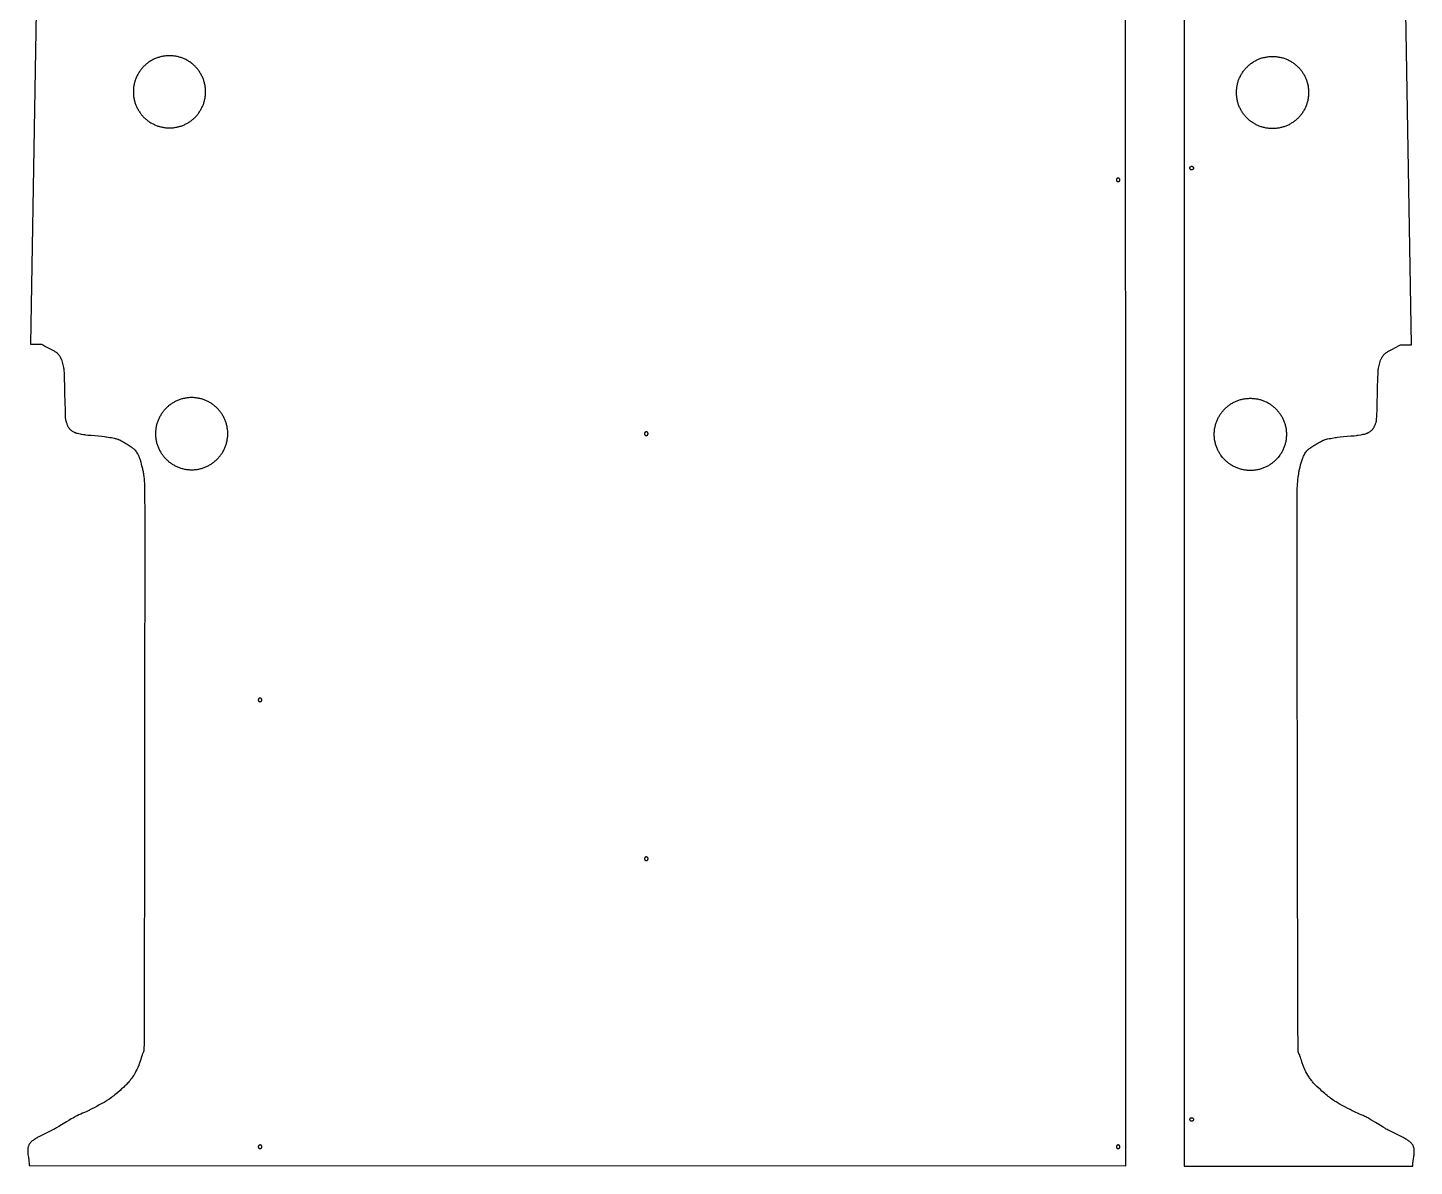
# Model space of a CAD drawing. Extents: x 2891 to 8795, y -6849 to -2770.
# Drawn here: x 4250 to 5787, y -5390 to -4128 of the extents above; entities that cross this region are included whole.
import ezdxf

# ---------------------------------------------------------------- set-up
doc = ezdxf.new("R2010")
doc.units = 0
doc.layers.add('Default_Layer', color=1, linetype='CONTINUOUS')

msp = doc.modelspace()

# ---------------------------------------------------------------- linework, layer by layer
at = {"layer": 'Default_Layer'}
for points in [[(4259.8, -4110.5), (4253.5, -4479), (4265.5, -4479), (4267.8, -4480.2), (4270.2, -4481.5), (4275.2, -4484.2), (4277.5, -4485.4), (4279.6, -4486.5), (4280.4, -4487), (4281.1, -4487.5), (4281.7, -4487.9), (4282.2, -4488.2), (4282.8, -4488.8), (4283.5, -4489.5), (4284.1, -4490.2), (4284.7, -4490.9), (4285.3, -4491.7), (4285.8, -4492.4), (4286.3, -4493.2), (4286.7, -4494), (4287, -4494.5), (4287.2, -4495), (4287.4, -4495.5), (4287.6, -4496.2), (4288, -4497.5), (4288.5, -4498.9), (4288.9, -4500.5), (4289.3, -4502), (4290.1, -4505), (4290.1, -4505.4), (4290.2, -4506.2), (4290.3, -4507.1), (4290.4, -4508.3), (4290.6, -4511.3), (4290.7, -4514.9), (4290.8, -4519.1), (4291, -4523.7), (4291.2, -4533.6), (4291.5, -4543.4), (4291.7, -4552.2), (4291.8, -4555.8), (4291.9, -4558.8), (4292, -4560.9), (4292.1, -4561.6), (4292.1, -4562.1), (4292.2, -4562.8), (4292.4, -4563.5), (4292.6, -4564.2), (4292.8, -4564.9), (4293, -4565.6), (4293.2, -4566.3), (4293.5, -4567), (4293.7, -4567.7), (4294, -4568.4), (4294.3, -4569), (4294.6, -4569.6), (4294.9, -4570.2), (4295.2, -4570.8), (4295.5, -4571.3), (4295.8, -4571.7), (4296.1, -4572.2), (4296.4, -4572.5), (4296.7, -4572.9), (4297, -4573.2), (4297.4, -4573.6), (4297.8, -4573.9), (4298.1, -4574.2), (4298.5, -4574.5), (4298.9, -4574.8), (4299.7, -4575.4), (4300.5, -4575.9), (4301.4, -4576.3), (4302.3, -4576.8), (4302.7, -4577), (4303.2, -4577.1), (4303.8, -4577.3), (4304.3, -4577.5), (4305.6, -4577.8), (4306.9, -4578.1), (4308.3, -4578.4), (4309.7, -4578.7), (4312.3, -4579.2), (4313.1, -4579.3), (4314.2, -4579.4), (4317.1, -4579.7), (4320.7, -4580), (4324.6, -4580.4), (4328.6, -4580.7), (4332.3, -4581.1), (4335.5, -4581.4), (4336.8, -4581.6), (4337.8, -4581.7), (4341.2, -4582.3), (4343, -4582.6), (4344.7, -4582.9), (4346.4, -4583.3), (4347.3, -4583.5), (4348.1, -4583.7), (4348.9, -4584), (4349.8, -4584.3), (4350.6, -4584.5), (4351.4, -4584.9), (4352.3, -4585.2), (4353.2, -4585.7), (4354.3, -4586.3), (4355.5, -4586.9), (4356.7, -4587.6), (4357.9, -4588.3), (4359.1, -4589), (4360.4, -4589.8), (4361.6, -4590.6), (4362.8, -4591.3), (4363.9, -4592.1), (4364.9, -4592.8), (4365.8, -4593.4), (4366.6, -4594), (4367.3, -4594.5), (4367.8, -4595), (4368.2, -4595.4), (4368.6, -4595.8), (4369, -4596.2), (4369.4, -4596.6), (4370.1, -4597.5), (4370.8, -4598.5), (4371.4, -4599.4), (4372, -4600.4), (4372.6, -4601.4), (4373.1, -4602.4), (4373.3, -4603), (4373.6, -4603.7), (4373.9, -4604.5), (4374.2, -4605.4), (4374.9, -4607.4), (4375.6, -4609.7), (4376.2, -4612.1), (4376.9, -4614.5), (4377.4, -4616.9), (4377.7, -4618), (4377.9, -4619.1), (4378.1, -4620.2), (4378.3, -4621.3), (4378.5, -4622.4), (4378.6, -4623.5), (4378.9, -4625.9), (4379.2, -4628.3), (4379.4, -4630.8), (4379.6, -4633.2), (4379.8, -4635.6), (4379.9, -4638), (4379.9, -4640.4), (4379.9, -4646.1), (4380, -4666.6), (4380, -4697.8), (4380, -4737.9), (4379.9, -4837.6), (4379.8, -4951.5), (4379.6, -5065.2), (4379.4, -5164.3), (4379.4, -5204), (4379.3, -5234.6), (4379.2, -5254.5), (4379.1, -5259.8), (4379.1, -5261.2), (4379.1, -5261.8), (4379, -5262.2), (4378.9, -5262.6), (4378.8, -5263), (4378.7, -5263.3), (4378.4, -5264.1), (4378, -5264.8), (4377.3, -5266.3), (4377, -5267), (4376.7, -5267.8), (4376.4, -5268.7), (4376, -5270.1), (4375.5, -5271.8), (4374.9, -5273.7), (4374.3, -5275.7), (4373.9, -5276.7), (4373.6, -5277.7), (4373.3, -5278.7), (4372.9, -5279.6), (4372.5, -5280.5), (4372.1, -5281.3), (4371.7, -5282.2), (4371.3, -5283), (4370.3, -5284.8), (4369.3, -5286.7), (4368.2, -5288.6), (4367.6, -5289.5), (4366.9, -5290.5), (4366.3, -5291.4), (4365.7, -5292.3), (4365, -5293.2), (4364.3, -5294.1), (4363.7, -5295), (4363, -5295.8), (4362.3, -5296.7), (4361.5, -5297.5), (4360.7, -5298.4), (4359.9, -5299.3), (4359, -5300.2), (4358.1, -5301), (4356.3, -5302.8), (4354.4, -5304.4), (4352.7, -5306), (4349.7, -5308.6), (4348.3, -5309.7), (4347, -5310.8), (4345.7, -5311.9), (4344.4, -5312.9), (4343, -5314), (4341.6, -5315), (4340.2, -5316), (4338.8, -5316.9), (4338, -5317.4), (4337.1, -5318), (4334.9, -5319.3), (4332.3, -5320.7), (4329.6, -5322.2), (4326.8, -5323.8), (4324, -5325.2), (4321.5, -5326.6), (4319.3, -5327.7), (4318.3, -5328.2), (4317.2, -5328.7), (4315.2, -5329.6), (4313.2, -5330.5), (4311.1, -5331.4), (4309.1, -5332.3), (4307, -5333.2), (4305, -5334.1), (4304, -5334.6), (4303, -5335.1), (4302, -5335.7), (4300.9, -5336.3), (4298.5, -5337.7), (4295.9, -5339.2), (4293.2, -5340.9), (4287.7, -5344.3), (4284.9, -5346), (4282.3, -5347.6), (4281.3, -5348.2), (4280.3, -5348.7), (4279.3, -5349.3), (4278.2, -5349.8), (4276.1, -5350.9), (4273.8, -5352), (4269.3, -5354.2), (4267.1, -5355.3), (4264.8, -5356.3), (4262.7, -5357.4), (4261.7, -5358), (4260.7, -5358.6), (4259.7, -5359.1), (4258.8, -5359.7), (4257.9, -5360.3), (4257, -5360.8), (4256.2, -5361.4), (4255.4, -5362), (4254.7, -5362.6), (4254.1, -5363.2), (4253.5, -5363.8), (4252.9, -5364.4), (4252.5, -5365.1), (4252.3, -5365.4), (4252.1, -5365.7), (4251.7, -5366.3), (4251.4, -5367), (4251.2, -5367.7), (4251, -5368.3), (4250.8, -5369), (4250.6, -5369.7), (4250.5, -5370.4), (4250.4, -5371.1), (4250.4, -5371.9), (4250.4, -5372.6), (4250.4, -5373.3), (4250.4, -5374.1), (4250.4, -5374.8), (4250.5, -5375.6), (4250.6, -5377.1), (4250.8, -5378.6), (4251.1, -5380.1), (4251.5, -5383.2), (4251.7, -5384.7), (4251.9, -5386.3), (4252, -5387), (4252, -5387.8), (4252.1, -5388.5), (4252.1, -5389.2), (5467, -5389.7), (5466.8, -3450)], [(5531.8, -3581.2), (5531.8, -5389), (5531.8, -5390.1), (5531.8, -5390.1), (5785, -5390), (5785, -5388.8), (5785, -5388.2), (5785.1, -5387.1), (5785.2, -5386.1), (5785.4, -5385), (5785.5, -5384), (5785.8, -5381.8), (5786.2, -5379.6), (5786.3, -5378.5), (5786.5, -5377.4), (5786.6, -5376.3), (5786.6, -5375.2), (5786.7, -5374), (5786.7, -5373.4), (5786.7, -5372.8), (5786.6, -5372.1), (5786.6, -5371.5), (5786.5, -5370.9), (5786.4, -5370.3), (5786.3, -5369.8), (5786.1, -5369.4), (5786, -5368.9), (5785.9, -5368.4), (5785.7, -5367.9), (5785.5, -5367.4), (5785.2, -5366.9), (5785, -5366.5), (5784.8, -5366.1), (5784.6, -5365.8), (5784.1, -5365.2), (5783.6, -5364.6), (5783, -5364), (5782.3, -5363.4), (5781.6, -5362.8), (5780.8, -5362.2), (5780, -5361.6), (5779.2, -5361), (5778.3, -5360.5), (5777.3, -5359.9), (5776.4, -5359.3), (5775.4, -5358.8), (5774.3, -5358.2), (5772.2, -5357.1), (5770, -5356), (5767.7, -5354.9), (5763.2, -5352.8), (5761, -5351.7), (5758.8, -5350.6), (5757.8, -5350.1), (5756.7, -5349.5), (5755.7, -5348.9), (5754.8, -5348.4), (5752.1, -5346.8), (5749.4, -5345.1), (5743.8, -5341.6), (5741.1, -5340), (5738.5, -5338.5), (5736.2, -5337.1), (5735.1, -5336.5), (5734, -5335.9), (5733.1, -5335.4), (5732, -5334.9), (5730, -5334), (5728, -5333), (5725.9, -5332.2), (5723.9, -5331.3), (5721.8, -5330.4), (5719.8, -5329.4), (5718.8, -5328.9), (5717.8, -5328.5), (5715.6, -5327.3), (5713, -5326), (5710.3, -5324.5), (5707.4, -5323), (5704.7, -5321.5), (5702.2, -5320.1), (5700, -5318.8), (5699, -5318.2), (5698.2, -5317.7), (5696.8, -5316.7), (5695.4, -5315.8), (5694, -5314.7), (5692.7, -5313.7), (5691.3, -5312.6), (5690, -5311.6), (5688.7, -5310.5), (5687.4, -5309.4), (5684.3, -5306.7), (5682.6, -5305.2), (5680.8, -5303.5), (5678.9, -5301.8), (5678, -5300.9), (5677.2, -5300.1), (5676.3, -5299.2), (5675.5, -5298.3), (5674.8, -5297.5), (5674, -5296.6), (5673.4, -5295.8), (5672.7, -5294.9), (5672, -5294), (5671.4, -5293.1), (5670.7, -5292.2), (5670.1, -5291.2), (5669.5, -5290.3), (5668.9, -5289.3), (5667.7, -5287.4), (5666.7, -5285.6), (5665.7, -5283.8), (5665.3, -5282.9), (5664.9, -5282.1), (5664.5, -5281.3), (5664.2, -5280.4), (5663.8, -5279.4), (5663.4, -5278.5), (5663.1, -5277.5), (5662.8, -5276.4), (5662.1, -5274.5), (5661.6, -5272.6), (5661.1, -5270.9), (5660.7, -5269.5), (5660.3, -5268.5), (5660, -5267.8), (5659.7, -5267), (5659.4, -5266.3), (5658.8, -5265.2), (5658.5, -5264.5), (5658.3, -5264), (5658.2, -5263.5), (5658, -5263.1), (5657.9, -5262.6), (5657.9, -5262), (5657.9, -5260.6), (5657.9, -5255.3), (5657.8, -5235.4), (5657.7, -5204.8), (5657.6, -5165.1), (5657.4, -5066), (5657.3, -4952.3), (5657.1, -4838.4), (5657.1, -4738.7), (5657.1, -4698.6), (5657.1, -4667.4), (5657.1, -4646.8), (5657.1, -4641.2), (5657.1, -4638.8), (5657.3, -4636.4), (5657.4, -4634), (5657.6, -4631.5), (5657.8, -4629.1), (5658.1, -4626.7), (5658.4, -4624.3), (5658.6, -4623.2), (5658.7, -4622), (5658.9, -4620.9), (5659.1, -4619.9), (5659.3, -4618.8), (5659.6, -4617.6), (5660.2, -4615.3), (5660.8, -4612.8), (5661.5, -4610.4), (5662.1, -4608.2), (5662.8, -4606.2), (5663.1, -4605.3), (5663.4, -4604.5), (5663.7, -4603.8), (5664, -4603.2), (5664.5, -4602.2), (5665, -4601.2), (5665.6, -4600.2), (5666.3, -4599.2), (5666.9, -4598.3), (5667.7, -4597.4), (5668, -4597), (5668.4, -4596.6), (5668.8, -4596.1), (5669.2, -4595.7), (5669.7, -4595.3), (5670.4, -4594.8), (5671.2, -4594.2), (5672.1, -4593.5), (5673.2, -4592.8), (5674.3, -4592.1), (5675.4, -4591.3), (5676.7, -4590.6), (5677.9, -4589.8), (5679.1, -4589.1), (5680.4, -4588.3), (5681.6, -4587.7), (5682.7, -4587.1), (5683.8, -4586.5), (5684.8, -4586), (5685.6, -4585.6), (5686.5, -4585.3), (5687.3, -4585), (5688.1, -4584.8), (5688.9, -4584.5), (5689.8, -4584.3), (5690.6, -4584.1), (5692.3, -4583.7), (5694.1, -4583.4), (5695.8, -4583.1), (5699.2, -4582.5), (5700.3, -4582.4), (5701.5, -4582.2), (5704.7, -4581.9), (5708.4, -4581.5), (5712.4, -4581.1), (5716.4, -4580.8), (5719.9, -4580.5), (5722.8, -4580.2), (5723.9, -4580), (5724.7, -4579.9), (5727.4, -4579.5), (5728.8, -4579.2), (5730.1, -4578.9), (5731.5, -4578.6), (5732.7, -4578.3), (5733.3, -4578.1), (5733.8, -4577.9), (5734.3, -4577.7), (5734.8, -4577.5), (5735.6, -4577.1), (5736.2, -4576.8), (5736.7, -4576.5), (5737.2, -4576.2), (5737.7, -4575.9), (5738.2, -4575.5), (5738.7, -4575.1), (5739.2, -4574.7), (5739.7, -4574.3), (5740.2, -4573.8), (5740.6, -4573.4), (5740.9, -4572.9), (5741.2, -4572.5), (5741.5, -4572.1), (5741.8, -4571.5), (5742.1, -4571), (5742.4, -4570.4), (5742.7, -4569.8), (5743, -4569.1), (5743.3, -4568.5), (5743.6, -4567.8), (5743.8, -4567.1), (5744.1, -4566.4), (5744.3, -4565.7), (5744.5, -4564.9), (5744.7, -4564.2), (5744.8, -4563.6), (5744.9, -4562.9), (5745, -4562.4), (5745, -4561.7), (5745.1, -4559.5), (5745.2, -4556.6), (5745.4, -4553), (5745.6, -4544.2), (5745.8, -4534.3), (5746.1, -4524.5), (5746.2, -4519.9), (5746.3, -4515.7), (5746.5, -4512.1), (5746.6, -4509.1), (5746.7, -4507.9), (5746.8, -4506.9), (5746.9, -4506.2), (5747, -4505.7), (5747.8, -4502.7), (5748.2, -4501.2), (5748.6, -4499.7), (5749, -4498.3), (5749.4, -4496.9), (5749.8, -4496), (5750, -4495.4), (5750.3, -4494.8), (5750.7, -4494), (5751.2, -4493.2), (5751.8, -4492.4), (5752.3, -4491.7), (5752.9, -4491), (5753.5, -4490.3), (5754.2, -4489.6), (5754.9, -4489), (5755.3, -4488.7), (5755.9, -4488.3), (5756.6, -4487.8), (5757.5, -4487.3), (5759.5, -4486.2), (5761.8, -4484.9), (5766.8, -4482.3), (5769.3, -4481), (5771.5, -4479.8), (5776.9, -4479.8), (5783.5, -4479.8), (5777.3, -4111.3)]]:
    msp.add_lwpolyline(points, dxfattribs=at)
for points in [[(4407.4, -4159.4), (4406.4, -4159.4), (4405.3, -4159.4), (4404.3, -4159.5), (4403.3, -4159.6), (4402.3, -4159.7), (4401.3, -4159.8), (4400.3, -4160), (4399.3, -4160.2), (4398.4, -4160.4), (4397.4, -4160.6), (4396.4, -4160.9), (4395.5, -4161.2), (4394.6, -4161.5), (4393.6, -4161.8), (4392.7, -4162.1), (4391.8, -4162.5), (4390.9, -4162.9), (4390.1, -4163.3), (4389.2, -4163.7), (4388.3, -4164.2), (4387.5, -4164.7), (4386.7, -4165.2), (4385.8, -4165.7), (4385, -4166.2), (4384.2, -4166.7), (4383.5, -4167.3), (4382.7, -4167.9), (4381.9, -4168.5), (4381.2, -4169.1), (4380.5, -4169.8), (4379.8, -4170.4), (4379.1, -4171.1), (4378.4, -4171.8), (4377.8, -4172.5), (4377.1, -4173.2), (4376.5, -4173.9), (4375.9, -4174.7), (4375.3, -4175.4), (4374.8, -4176.2), (4374.2, -4177), (4373.7, -4177.8), (4373.2, -4178.6), (4372.7, -4179.5), (4372.2, -4180.3), (4371.8, -4181.2), (4371.3, -4182), (4370.9, -4182.9), (4370.5, -4183.8), (4370.2, -4184.7), (4369.8, -4185.6), (4369.5, -4186.5), (4369.2, -4187.5), (4368.9, -4188.4), (4368.7, -4189.4), (4368.4, -4190.3), (4368.2, -4191.3), (4368, -4192.3), (4367.9, -4193.3), (4367.7, -4194.3), (4367.6, -4195.3), (4367.5, -4196.3), (4367.4, -4197.3), (4367.4, -4198.3), (4367.4, -4199.4), (4367.4, -4200.4), (4367.4, -4201.4), (4367.5, -4202.4), (4367.6, -4203.5), (4367.7, -4204.5), (4367.9, -4205.5), (4368, -4206.4), (4368.2, -4207.4), (4368.4, -4208.4), (4368.7, -4209.4), (4368.9, -4210.3), (4369.2, -4211.3), (4369.5, -4212.2), (4369.8, -4213.1), (4370.2, -4214), (4370.5, -4214.9), (4370.9, -4215.8), (4371.3, -4216.7), (4371.8, -4217.6), (4372.2, -4218.4), (4372.7, -4219.3), (4373.2, -4220.1), (4373.7, -4220.9), (4374.2, -4221.7), (4374.8, -4222.5), (4375.3, -4223.3), (4375.9, -4224.1), (4376.5, -4224.8), (4377.1, -4225.5), (4377.8, -4226.3), (4378.4, -4227), (4379.1, -4227.7), (4379.8, -4228.3), (4380.5, -4229), (4381.2, -4229.6), (4381.9, -4230.2), (4382.7, -4230.8), (4383.5, -4231.4), (4384.2, -4232), (4385, -4232.5), (4385.8, -4233.1), (4386.7, -4233.6), (4387.5, -4234.1), (4388.3, -4234.5), (4389.2, -4235), (4390.1, -4235.4), (4390.9, -4235.8), (4391.8, -4236.2), (4392.7, -4236.6), (4393.6, -4236.9), (4394.6, -4237.3), (4395.5, -4237.6), (4396.4, -4237.9), (4397.4, -4238.1), (4398.4, -4238.3), (4399.3, -4238.6), (4400.3, -4238.7), (4401.3, -4238.9), (4402.3, -4239), (4403.3, -4239.2), (4404.3, -4239.3), (4405.3, -4239.3), (4406.4, -4239.4), (4407.4, -4239.4), (4408.4, -4239.4), (4409.5, -4239.3), (4410.5, -4239.3), (4411.5, -4239.2), (4412.5, -4239), (4413.5, -4238.9), (4414.5, -4238.7), (4415.5, -4238.6), (4416.4, -4238.3), (4417.4, -4238.1), (4418.3, -4237.9), (4419.3, -4237.6), (4420.2, -4237.3), (4421.1, -4236.9), (4422.1, -4236.6), (4423, -4236.2), (4423.9, -4235.8), (4424.7, -4235.4), (4425.6, -4235), (4426.5, -4234.5), (4427.3, -4234.1), (4428.1, -4233.6), (4429, -4233.1), (4429.8, -4232.5), (4430.5, -4232), (4431.3, -4231.4), (4432.1, -4230.8), (4432.8, -4230.2), (4433.6, -4229.6), (4434.3, -4229), (4435, -4228.3), (4435.7, -4227.7), (4436.3, -4227), (4437, -4226.3), (4437.6, -4225.5), (4438.3, -4224.8), (4438.9, -4224.1), (4439.4, -4223.3), (4440, -4222.5), (4440.6, -4221.7), (4441.1, -4220.9), (4441.6, -4220.1), (4442.1, -4219.3), (4442.6, -4218.4), (4443, -4217.6), (4443.4, -4216.7), (4443.9, -4215.8), (4444.2, -4214.9), (4444.6, -4214), (4445, -4213.1), (4445.3, -4212.2), (4445.6, -4211.3), (4445.9, -4210.3), (4446.1, -4209.4), (4446.4, -4208.4), (4446.6, -4207.4), (4446.8, -4206.4), (4446.9, -4205.5), (4447.1, -4204.5), (4447.2, -4203.5), (4447.3, -4202.4), (4447.3, -4201.4), (4447.4, -4200.4), (4447.4, -4199.4), (4447.4, -4198.3), (4447.3, -4197.3), (4447.3, -4196.3), (4447.2, -4195.3), (4447.1, -4194.3), (4446.9, -4193.3), (4446.8, -4192.3), (4446.6, -4191.3), (4446.4, -4190.3), (4446.1, -4189.4), (4445.9, -4188.4), (4445.6, -4187.5), (4445.3, -4186.5), (4445, -4185.6), (4444.6, -4184.7), (4444.2, -4183.8), (4443.9, -4182.9), (4443.4, -4182), (4443, -4181.2), (4442.6, -4180.3), (4442.1, -4179.5), (4441.6, -4178.6), (4441.1, -4177.8), (4440.6, -4177), (4440, -4176.2), (4439.4, -4175.4), (4438.9, -4174.7), (4438.3, -4173.9), (4437.6, -4173.2), (4437, -4172.5), (4436.3, -4171.8), (4435.7, -4171.1), (4435, -4170.4), (4434.3, -4169.8), (4433.6, -4169.1), (4432.8, -4168.5), (4432.1, -4167.9), (4431.3, -4167.3), (4430.5, -4166.7), (4429.8, -4166.2), (4429, -4165.7), (4428.1, -4165.2), (4427.3, -4164.7), (4426.5, -4164.2), (4425.6, -4163.7), (4424.7, -4163.3), (4423.9, -4162.9), (4423, -4162.5), (4422.1, -4162.1), (4421.1, -4161.8), (4420.2, -4161.5), (4419.3, -4161.2), (4418.3, -4160.9), (4417.4, -4160.6), (4416.4, -4160.4), (4415.5, -4160.2), (4414.5, -4160), (4413.5, -4159.8), (4412.5, -4159.7), (4411.5, -4159.6), (4410.5, -4159.5), (4409.5, -4159.4), (4408.4, -4159.4), (4407.4, -4159.4)], [(5629.6, -4160.1), (5630.7, -4160.2), (5631.7, -4160.2), (5632.7, -4160.3), (5633.7, -4160.3), (5634.7, -4160.5), (5635.7, -4160.6), (5636.7, -4160.8), (5637.7, -4161), (5638.7, -4161.2), (5639.6, -4161.4), (5640.6, -4161.7), (5641.5, -4161.9), (5642.5, -4162.2), (5643.4, -4162.6), (5644.3, -4162.9), (5645.2, -4163.3), (5646.1, -4163.7), (5647, -4164.1), (5647.9, -4164.5), (5648.7, -4165), (5649.6, -4165.4), (5650.4, -4165.9), (5651.2, -4166.4), (5652, -4167), (5652.8, -4167.5), (5653.6, -4168.1), (5654.3, -4168.7), (5655.1, -4169.3), (5655.8, -4169.9), (5656.5, -4170.5), (5657.2, -4171.2), (5657.9, -4171.9), (5658.6, -4172.5), (5659.3, -4173.2), (5659.9, -4174), (5660.5, -4174.7), (5661.1, -4175.4), (5661.7, -4176.2), (5662.3, -4177), (5662.8, -4177.8), (5663.3, -4178.6), (5663.9, -4179.4), (5664.3, -4180.2), (5664.8, -4181.1), (5665.3, -4181.9), (5665.7, -4182.8), (5666.1, -4183.7), (5666.5, -4184.6), (5666.9, -4185.5), (5667.2, -4186.4), (5667.5, -4187.3), (5667.8, -4188.2), (5668.1, -4189.2), (5668.4, -4190.1), (5668.6, -4191.1), (5668.8, -4192.1), (5669, -4193.1), (5669.2, -4194), (5669.3, -4195), (5669.4, -4196.1), (5669.5, -4197.1), (5669.6, -4198.1), (5669.6, -4199.1), (5669.6, -4200.1), (5669.6, -4201.2), (5669.6, -4202.2), (5669.5, -4203.2), (5669.4, -4204.2), (5669.3, -4205.2), (5669.2, -4206.2), (5669, -4207.2), (5668.8, -4208.2), (5668.6, -4209.2), (5668.4, -4210.1), (5668.1, -4211.1), (5667.8, -4212), (5667.5, -4213), (5667.2, -4213.9), (5666.9, -4214.8), (5666.5, -4215.7), (5666.1, -4216.6), (5665.7, -4217.5), (5665.3, -4218.4), (5664.8, -4219.2), (5664.3, -4220.1), (5663.9, -4220.9), (5663.3, -4221.7), (5662.8, -4222.5), (5662.3, -4223.3), (5661.7, -4224.1), (5661.1, -4224.8), (5660.5, -4225.6), (5659.9, -4226.3), (5659.3, -4227), (5658.6, -4227.7), (5657.9, -4228.4), (5657.2, -4229.1), (5656.5, -4229.7), (5655.8, -4230.4), (5655.1, -4231), (5654.3, -4231.6), (5653.6, -4232.2), (5652.8, -4232.8), (5652, -4233.3), (5651.2, -4233.8), (5650.4, -4234.3), (5649.6, -4234.8), (5648.7, -4235.3), (5647.9, -4235.8), (5647, -4236.2), (5646.1, -4236.6), (5645.2, -4237), (5644.3, -4237.4), (5643.4, -4237.7), (5642.5, -4238), (5641.5, -4238.3), (5640.6, -4238.6), (5639.6, -4238.9), (5638.7, -4239.1), (5637.7, -4239.3), (5636.7, -4239.5), (5635.7, -4239.7), (5634.7, -4239.8), (5633.7, -4239.9), (5632.7, -4240), (5631.7, -4240.1), (5630.7, -4240.1), (5629.6, -4240.1), (5628.6, -4240.1), (5627.6, -4240.1), (5626.6, -4240), (5625.6, -4239.9), (5624.5, -4239.8), (5623.6, -4239.7), (5622.6, -4239.5), (5621.6, -4239.3), (5620.6, -4239.1), (5619.6, -4238.9), (5618.7, -4238.6), (5617.7, -4238.3), (5616.8, -4238), (5615.9, -4237.7), (5615, -4237.4), (5614.1, -4237), (5613.2, -4236.6), (5612.3, -4236.2), (5611.4, -4235.8), (5610.6, -4235.3), (5609.7, -4234.8), (5608.9, -4234.3), (5608.1, -4233.8), (5607.3, -4233.3), (5606.5, -4232.8), (5605.7, -4232.2), (5604.9, -4231.6), (5604.2, -4231), (5603.5, -4230.4), (5602.7, -4229.7), (5602, -4229.1), (5601.4, -4228.4), (5600.7, -4227.7), (5600, -4227), (5599.4, -4226.3), (5598.8, -4225.6), (5598.2, -4224.8), (5597.6, -4224.1), (5597, -4223.3), (5596.5, -4222.5), (5595.9, -4221.7), (5595.4, -4220.9), (5594.9, -4220.1), (5594.5, -4219.2), (5594, -4218.4), (5593.6, -4217.5), (5593.2, -4216.6), (5592.8, -4215.7), (5592.4, -4214.8), (5592.1, -4213.9), (5591.7, -4213), (5591.4, -4212), (5591.2, -4211.1), (5590.9, -4210.1), (5590.7, -4209.2), (5590.5, -4208.2), (5590.3, -4207.2), (5590.1, -4206.2), (5590, -4205.2), (5589.9, -4204.2), (5589.8, -4203.2), (5589.7, -4202.2), (5589.7, -4201.2), (5589.6, -4200.1), (5589.7, -4199.1), (5589.7, -4198.1), (5589.8, -4197.1), (5589.9, -4196.1), (5590, -4195), (5590.1, -4194), (5590.3, -4193.1), (5590.5, -4192.1), (5590.7, -4191.1), (5590.9, -4190.1), (5591.2, -4189.2), (5591.4, -4188.2), (5591.7, -4187.3), (5592.1, -4186.4), (5592.4, -4185.5), (5592.8, -4184.6), (5593.2, -4183.7), (5593.6, -4182.8), (5594, -4181.9), (5594.5, -4181.1), (5594.9, -4180.2), (5595.4, -4179.4), (5595.9, -4178.6), (5596.5, -4177.8), (5597, -4177), (5597.6, -4176.2), (5598.2, -4175.4), (5598.8, -4174.7), (5599.4, -4174), (5600, -4173.2), (5600.7, -4172.5), (5601.4, -4171.9), (5602, -4171.2), (5602.7, -4170.5), (5603.5, -4169.9), (5604.2, -4169.3), (5604.9, -4168.7), (5605.7, -4168.1), (5606.5, -4167.5), (5607.3, -4167), (5608.1, -4166.4), (5608.9, -4165.9), (5609.7, -4165.4), (5610.6, -4165), (5611.4, -4164.5), (5612.3, -4164.1), (5613.2, -4163.7), (5614.1, -4163.3), (5615, -4162.9), (5615.9, -4162.6), (5616.8, -4162.2), (5617.7, -4161.9), (5618.7, -4161.7), (5619.6, -4161.4), (5620.6, -4161.2), (5621.6, -4161), (5622.6, -4160.8), (5623.6, -4160.6), (5624.5, -4160.5), (5625.6, -4160.3), (5626.6, -4160.3), (5627.6, -4160.2), (5628.6, -4160.2), (5629.6, -4160.1)], [(5540, -4281.9), (5540.2, -4281.9), (5540.4, -4281.9), (5540.6, -4282), (5540.8, -4282.1), (5541, -4282.1), (5541.1, -4282.2), (5541.3, -4282.4), (5541.4, -4282.5), (5541.6, -4282.6), (5541.7, -4282.8), (5541.8, -4283), (5541.9, -4283.1), (5541.9, -4283.3), (5542, -4283.5), (5542, -4283.7), (5542, -4283.9), (5542, -4284.1), (5542, -4284.3), (5541.9, -4284.5), (5541.9, -4284.7), (5541.8, -4284.9), (5541.7, -4285), (5541.6, -4285.2), (5541.4, -4285.3), (5541.3, -4285.5), (5541.1, -4285.6), (5541, -4285.7), (5540.8, -4285.7), (5540.6, -4285.8), (5540.4, -4285.9), (5540.2, -4285.9), (5540, -4285.9), (5539.8, -4285.9), (5539.6, -4285.9), (5539.4, -4285.8), (5539.2, -4285.7), (5539.1, -4285.7), (5538.9, -4285.6), (5538.7, -4285.5), (5538.6, -4285.3), (5538.5, -4285.2), (5538.4, -4285), (5538.3, -4284.9), (5538.2, -4284.7), (5538.1, -4284.5), (5538.1, -4284.3), (5538, -4284.1), (5538, -4283.9), (5538, -4283.7), (5538.1, -4283.5), (5538.1, -4283.3), (5538.2, -4283.1), (5538.3, -4283), (5538.4, -4282.8), (5538.5, -4282.6), (5538.6, -4282.5), (5538.7, -4282.4), (5538.9, -4282.2), (5539.1, -4282.1), (5539.2, -4282.1), (5539.4, -4282), (5539.6, -4281.9), (5539.8, -4281.9), (5540, -4281.9)], [(5458.6, -4294.9), (5458.4, -4294.9), (5458.2, -4295), (5458, -4295), (5457.8, -4295.1), (5457.6, -4295.2), (5457.5, -4295.3), (5457.3, -4295.4), (5457.2, -4295.5), (5457, -4295.7), (5456.9, -4295.8), (5456.8, -4296), (5456.7, -4296.2), (5456.7, -4296.3), (5456.6, -4296.5), (5456.6, -4296.7), (5456.6, -4296.9), (5456.6, -4297.1), (5456.6, -4297.3), (5456.7, -4297.5), (5456.7, -4297.7), (5456.8, -4297.9), (5456.9, -4298.1), (5457, -4298.2), (5457.2, -4298.4), (5457.3, -4298.5), (5457.5, -4298.6), (5457.6, -4298.7), (5457.8, -4298.8), (5458, -4298.8), (5458.2, -4298.9), (5458.4, -4298.9), (5458.6, -4298.9), (5458.8, -4298.9), (5459, -4298.9), (5459.2, -4298.8), (5459.4, -4298.8), (5459.5, -4298.7), (5459.7, -4298.6), (5459.9, -4298.5), (5460, -4298.4), (5460.1, -4298.2), (5460.2, -4298.1), (5460.3, -4297.9), (5460.4, -4297.7), (5460.5, -4297.5), (5460.5, -4297.3), (5460.6, -4297.1), (5460.6, -4296.9), (5460.6, -4296.7), (5460.5, -4296.5), (5460.5, -4296.3), (5460.4, -4296.2), (5460.3, -4296), (5460.2, -4295.8), (5460.1, -4295.7), (5460, -4295.5), (5459.9, -4295.4), (5459.7, -4295.3), (5459.5, -4295.2), (5459.4, -4295.1), (5459.2, -4295), (5459, -4295), (5458.8, -4294.9), (5458.6, -4294.9)], [(4432, -4538.2), (4431, -4538.3), (4429.9, -4538.3), (4428.9, -4538.4), (4427.9, -4538.5), (4426.9, -4538.6), (4425.9, -4538.7), (4424.9, -4538.9), (4423.9, -4539.1), (4422.9, -4539.3), (4422, -4539.5), (4421, -4539.8), (4420.1, -4540), (4419.2, -4540.3), (4418.2, -4540.7), (4417.3, -4541), (4416.4, -4541.4), (4415.5, -4541.8), (4414.6, -4542.2), (4413.8, -4542.6), (4412.9, -4543.1), (4412.1, -4543.5), (4411.2, -4544), (4410.4, -4544.5), (4409.6, -4545.1), (4408.8, -4545.6), (4408.1, -4546.2), (4407.3, -4546.8), (4406.5, -4547.4), (4405.8, -4548), (4405.1, -4548.6), (4404.4, -4549.3), (4403.7, -4550), (4403, -4550.6), (4402.4, -4551.4), (4401.7, -4552.1), (4401.1, -4552.8), (4400.5, -4553.5), (4399.9, -4554.3), (4399.4, -4555.1), (4398.8, -4555.9), (4398.3, -4556.7), (4397.8, -4557.5), (4397.3, -4558.3), (4396.8, -4559.2), (4396.4, -4560), (4395.9, -4560.9), (4395.5, -4561.8), (4395.1, -4562.7), (4394.8, -4563.6), (4394.4, -4564.5), (4394.1, -4565.4), (4393.8, -4566.4), (4393.5, -4567.3), (4393.2, -4568.2), (4393, -4569.2), (4392.8, -4570.2), (4392.6, -4571.2), (4392.4, -4572.2), (4392.3, -4573.2), (4392.2, -4574.2), (4392.1, -4575.2), (4392, -4576.2), (4392, -4577.2), (4392, -4578.2), (4392, -4579.3), (4392, -4580.3), (4392.1, -4581.3), (4392.2, -4582.3), (4392.3, -4583.3), (4392.4, -4584.3), (4392.6, -4585.3), (4392.8, -4586.3), (4393, -4587.3), (4393.2, -4588.2), (4393.5, -4589.2), (4393.8, -4590.1), (4394.1, -4591.1), (4394.4, -4592), (4394.8, -4592.9), (4395.1, -4593.8), (4395.5, -4594.7), (4395.9, -4595.6), (4396.4, -4596.5), (4396.8, -4597.3), (4397.3, -4598.2), (4397.8, -4599), (4398.3, -4599.8), (4398.8, -4600.6), (4399.4, -4601.4), (4399.9, -4602.2), (4400.5, -4602.9), (4401.1, -4603.7), (4401.7, -4604.4), (4402.4, -4605.1), (4403, -4605.8), (4403.7, -4606.5), (4404.4, -4607.2), (4405.1, -4607.9), (4405.8, -4608.5), (4406.5, -4609.1), (4407.3, -4609.7), (4408.1, -4610.3), (4408.8, -4610.9), (4409.6, -4611.4), (4410.4, -4611.9), (4411.2, -4612.5), (4412.1, -4612.9), (4412.9, -4613.4), (4413.8, -4613.9), (4414.6, -4614.3), (4415.5, -4614.7), (4416.4, -4615.1), (4417.3, -4615.5), (4418.2, -4615.8), (4419.2, -4616.1), (4420.1, -4616.4), (4421, -4616.7), (4422, -4617), (4422.9, -4617.2), (4423.9, -4617.4), (4424.9, -4617.6), (4425.9, -4617.8), (4426.9, -4617.9), (4427.9, -4618), (4428.9, -4618.1), (4429.9, -4618.2), (4431, -4618.2), (4432, -4618.2), (4433, -4618.2), (4434, -4618.2), (4435.1, -4618.1), (4436.1, -4618), (4437.1, -4617.9), (4438.1, -4617.8), (4439.1, -4617.6), (4440, -4617.4), (4441, -4617.2), (4442, -4617), (4442.9, -4616.7), (4443.9, -4616.4), (4444.8, -4616.1), (4445.7, -4615.8), (4446.6, -4615.5), (4447.6, -4615.1), (4448.4, -4614.7), (4449.3, -4614.3), (4450.2, -4613.9), (4451, -4613.4), (4451.9, -4612.9), (4452.7, -4612.5), (4453.5, -4611.9), (4454.3, -4611.4), (4455.1, -4610.9), (4455.9, -4610.3), (4456.7, -4609.7), (4457.4, -4609.1), (4458.2, -4608.5), (4458.9, -4607.9), (4459.6, -4607.2), (4460.3, -4606.5), (4460.9, -4605.8), (4461.6, -4605.1), (4462.2, -4604.4), (4462.8, -4603.7), (4463.5, -4602.9), (4464, -4602.2), (4464.6, -4601.4), (4465.2, -4600.6), (4465.7, -4599.8), (4466.2, -4599), (4466.7, -4598.2), (4467.2, -4597.3), (4467.6, -4596.5), (4468, -4595.6), (4468.4, -4594.7), (4468.8, -4593.8), (4469.2, -4592.9), (4469.6, -4592), (4469.9, -4591.1), (4470.2, -4590.1), (4470.5, -4589.2), (4470.7, -4588.2), (4471, -4587.3), (4471.2, -4586.3), (4471.4, -4585.3), (4471.5, -4584.3), (4471.7, -4583.3), (4471.8, -4582.3), (4471.9, -4581.3), (4471.9, -4580.3), (4472, -4579.3), (4472, -4578.2), (4472, -4577.2), (4471.9, -4576.2), (4471.9, -4575.2), (4471.8, -4574.2), (4471.7, -4573.2), (4471.5, -4572.2), (4471.4, -4571.2), (4471.2, -4570.2), (4471, -4569.2), (4470.7, -4568.2), (4470.5, -4567.3), (4470.2, -4566.4), (4469.9, -4565.4), (4469.6, -4564.5), (4469.2, -4563.6), (4468.8, -4562.7), (4468.4, -4561.8), (4468, -4560.9), (4467.6, -4560), (4467.2, -4559.2), (4466.7, -4558.3), (4466.2, -4557.5), (4465.7, -4556.7), (4465.2, -4555.9), (4464.6, -4555.1), (4464, -4554.3), (4463.5, -4553.5), (4462.8, -4552.8), (4462.2, -4552.1), (4461.6, -4551.4), (4460.9, -4550.6), (4460.3, -4550), (4459.6, -4549.3), (4458.9, -4548.6), (4458.2, -4548), (4457.4, -4547.4), (4456.7, -4546.8), (4455.9, -4546.2), (4455.1, -4545.6), (4454.3, -4545.1), (4453.5, -4544.5), (4452.7, -4544), (4451.9, -4543.5), (4451, -4543.1), (4450.2, -4542.6), (4449.3, -4542.2), (4448.4, -4541.8), (4447.6, -4541.4), (4446.6, -4541), (4445.7, -4540.7), (4444.8, -4540.3), (4443.9, -4540), (4442.9, -4539.8), (4442, -4539.5), (4441, -4539.3), (4440, -4539.1), (4439.1, -4538.9), (4438.1, -4538.7), (4437.1, -4538.6), (4436.1, -4538.5), (4435.1, -4538.4), (4434, -4538.3), (4433, -4538.3), (4432, -4538.2)], [(5605.1, -4539), (5606.1, -4539), (5607.1, -4539.1), (5608.1, -4539.1), (5609.1, -4539.2), (5610.1, -4539.3), (5611.1, -4539.5), (5612.1, -4539.6), (5613.1, -4539.8), (5614.1, -4540), (5615.1, -4540.3), (5616, -4540.5), (5616.9, -4540.8), (5617.9, -4541.1), (5618.8, -4541.4), (5619.7, -4541.8), (5620.6, -4542.2), (5621.5, -4542.6), (5622.4, -4543), (5623.3, -4543.4), (5624.1, -4543.8), (5625, -4544.3), (5625.8, -4544.8), (5626.6, -4545.3), (5627.4, -4545.8), (5628.2, -4546.4), (5629, -4547), (5629.7, -4547.5), (5630.5, -4548.2), (5631.2, -4548.8), (5631.9, -4549.4), (5632.7, -4550.1), (5633.3, -4550.7), (5634, -4551.4), (5634.7, -4552.1), (5635.3, -4552.8), (5635.9, -4553.6), (5636.5, -4554.3), (5637.1, -4555.1), (5637.7, -4555.9), (5638.2, -4556.7), (5638.8, -4557.5), (5639.3, -4558.3), (5639.8, -4559.1), (5640.2, -4560), (5640.7, -4560.8), (5641.1, -4561.7), (5641.5, -4562.6), (5641.9, -4563.4), (5642.3, -4564.4), (5642.6, -4565.3), (5643, -4566.2), (5643.3, -4567.1), (5643.5, -4568.1), (5643.8, -4569), (5644, -4570), (5644.2, -4571), (5644.4, -4571.9), (5644.6, -4572.9), (5644.7, -4573.9), (5644.8, -4574.9), (5644.9, -4575.9), (5645, -4577), (5645, -4578), (5645.1, -4579), (5645, -4580.1), (5645, -4581.1), (5644.9, -4582.1), (5644.8, -4583.1), (5644.7, -4584.1), (5644.6, -4585.1), (5644.4, -4586.1), (5644.2, -4587.1), (5644, -4588.1), (5643.8, -4589), (5643.5, -4590), (5643.3, -4590.9), (5643, -4591.8), (5642.6, -4592.8), (5642.3, -4593.7), (5641.9, -4594.6), (5641.5, -4595.5), (5641.1, -4596.4), (5640.7, -4597.2), (5640.2, -4598.1), (5639.8, -4598.9), (5639.3, -4599.8), (5638.8, -4600.6), (5638.2, -4601.4), (5637.7, -4602.2), (5637.1, -4603), (5636.5, -4603.7), (5635.9, -4604.5), (5635.3, -4605.2), (5634.7, -4605.9), (5634, -4606.6), (5633.3, -4607.3), (5632.7, -4608), (5631.9, -4608.6), (5631.2, -4609.3), (5630.5, -4609.9), (5629.7, -4610.5), (5629, -4611.1), (5628.2, -4611.6), (5627.4, -4612.2), (5626.6, -4612.7), (5625.8, -4613.2), (5625, -4613.7), (5624.1, -4614.2), (5623.3, -4614.6), (5622.4, -4615.1), (5621.5, -4615.5), (5620.6, -4615.9), (5619.7, -4616.2), (5618.8, -4616.6), (5617.9, -4616.9), (5616.9, -4617.2), (5616, -4617.5), (5615.1, -4617.8), (5614.1, -4618), (5613.1, -4618.2), (5612.1, -4618.4), (5611.1, -4618.6), (5610.1, -4618.7), (5609.1, -4618.8), (5608.1, -4618.9), (5607.1, -4619), (5606.1, -4619), (5605.1, -4619), (5604, -4619), (5603, -4619), (5602, -4618.9), (5601, -4618.8), (5600, -4618.7), (5599, -4618.6), (5598, -4618.4), (5597, -4618.2), (5596, -4618), (5595.1, -4617.8), (5594.1, -4617.5), (5593.2, -4617.2), (5592.2, -4616.9), (5591.3, -4616.6), (5590.4, -4616.2), (5589.5, -4615.9), (5588.6, -4615.5), (5587.7, -4615.1), (5586.8, -4614.6), (5586, -4614.2), (5585.1, -4613.7), (5584.3, -4613.2), (5583.5, -4612.7), (5582.7, -4612.2), (5581.9, -4611.6), (5581.1, -4611.1), (5580.4, -4610.5), (5579.6, -4609.9), (5578.9, -4609.3), (5578.2, -4608.6), (5577.5, -4608), (5576.8, -4607.3), (5576.1, -4606.6), (5575.4, -4605.9), (5574.8, -4605.2), (5574.2, -4604.5), (5573.6, -4603.7), (5573, -4603), (5572.4, -4602.2), (5571.9, -4601.4), (5571.4, -4600.6), (5570.8, -4599.8), (5570.4, -4598.9), (5569.9, -4598.1), (5569.4, -4597.2), (5569, -4596.4), (5568.6, -4595.5), (5568.2, -4594.6), (5567.8, -4593.7), (5567.5, -4592.8), (5567.2, -4591.8), (5566.9, -4590.9), (5566.6, -4590), (5566.3, -4589), (5566.1, -4588.1), (5565.9, -4587.1), (5565.7, -4586.1), (5565.5, -4585.1), (5565.4, -4584.1), (5565.3, -4583.1), (5565.2, -4582.1), (5565.1, -4581.1), (5565.1, -4580.1), (5565.1, -4579), (5565.1, -4578), (5565.1, -4577), (5565.2, -4575.9), (5565.3, -4574.9), (5565.4, -4573.9), (5565.5, -4572.9), (5565.7, -4571.9), (5565.9, -4571), (5566.1, -4570), (5566.3, -4569), (5566.6, -4568.1), (5566.9, -4567.1), (5567.2, -4566.2), (5567.5, -4565.3), (5567.8, -4564.4), (5568.2, -4563.4), (5568.6, -4562.6), (5569, -4561.7), (5569.4, -4560.8), (5569.9, -4560), (5570.4, -4559.1), (5570.8, -4558.3), (5571.4, -4557.5), (5571.9, -4556.7), (5572.4, -4555.9), (5573, -4555.1), (5573.6, -4554.3), (5574.2, -4553.6), (5574.8, -4552.8), (5575.4, -4552.1), (5576.1, -4551.4), (5576.8, -4550.7), (5577.5, -4550.1), (5578.2, -4549.4), (5578.9, -4548.8), (5579.6, -4548.2), (5580.4, -4547.5), (5581.1, -4547), (5581.9, -4546.4), (5582.7, -4545.8), (5583.5, -4545.3), (5584.3, -4544.8), (5585.1, -4544.3), (5586, -4543.8), (5586.8, -4543.4), (5587.7, -4543), (5588.6, -4542.6), (5589.5, -4542.2), (5590.4, -4541.8), (5591.3, -4541.4), (5592.2, -4541.1), (5593.2, -4540.8), (5594.1, -4540.5), (5595.1, -4540.3), (5596, -4540), (5597, -4539.8), (5598, -4539.6), (5599, -4539.5), (5600, -4539.3), (5601, -4539.2), (5602, -4539.1), (5603, -4539.1), (5604, -4539), (5605.1, -4539)], [(4935.7, -4576.2), (4935.5, -4576.2), (4935.3, -4576.3), (4935.1, -4576.3), (4934.9, -4576.4), (4934.8, -4576.5), (4934.6, -4576.6), (4934.5, -4576.7), (4934.3, -4576.8), (4934.2, -4576.9), (4934.1, -4577.1), (4934, -4577.3), (4933.9, -4577.4), (4933.8, -4577.6), (4933.8, -4577.8), (4933.7, -4578), (4933.7, -4578.2), (4933.7, -4578.4), (4933.8, -4578.6), (4933.8, -4578.8), (4933.9, -4579), (4934, -4579.2), (4934.1, -4579.3), (4934.2, -4579.5), (4934.3, -4579.6), (4934.5, -4579.8), (4934.6, -4579.9), (4934.8, -4580), (4934.9, -4580.1), (4935.1, -4580.1), (4935.3, -4580.2), (4935.5, -4580.2), (4935.7, -4580.2), (4935.9, -4580.2), (4936.1, -4580.2), (4936.3, -4580.1), (4936.5, -4580.1), (4936.7, -4580), (4936.8, -4579.9), (4937, -4579.8), (4937.1, -4579.6), (4937.3, -4579.5), (4937.4, -4579.3), (4937.5, -4579.2), (4937.6, -4579), (4937.6, -4578.8), (4937.7, -4578.6), (4937.7, -4578.4), (4937.7, -4578.2), (4937.7, -4578), (4937.7, -4577.8), (4937.6, -4577.6), (4937.6, -4577.4), (4937.5, -4577.3), (4937.4, -4577.1), (4937.3, -4576.9), (4937.1, -4576.8), (4937, -4576.7), (4936.8, -4576.6), (4936.7, -4576.5), (4936.5, -4576.4), (4936.3, -4576.3), (4936.1, -4576.3), (4935.9, -4576.2), (4935.7, -4576.2)], [(4507.8, -4871.3), (4507.6, -4871.3), (4507.4, -4871.3), (4507.2, -4871.4), (4507, -4871.4), (4506.8, -4871.5), (4506.7, -4871.6), (4506.5, -4871.7), (4506.4, -4871.9), (4506.2, -4872), (4506.1, -4872.2), (4506, -4872.3), (4505.9, -4872.5), (4505.9, -4872.7), (4505.8, -4872.9), (4505.8, -4873.1), (4505.8, -4873.3), (4505.8, -4873.5), (4505.8, -4873.7), (4505.9, -4873.9), (4505.9, -4874.1), (4506, -4874.2), (4506.1, -4874.4), (4506.2, -4874.6), (4506.4, -4874.7), (4506.5, -4874.8), (4506.7, -4874.9), (4506.8, -4875), (4507, -4875.1), (4507.2, -4875.2), (4507.4, -4875.2), (4507.6, -4875.3), (4507.8, -4875.3), (4508, -4875.3), (4508.2, -4875.2), (4508.4, -4875.2), (4508.6, -4875.1), (4508.7, -4875), (4508.9, -4874.9), (4509, -4874.8), (4509.2, -4874.7), (4509.3, -4874.6), (4509.4, -4874.4), (4509.5, -4874.2), (4509.6, -4874.1), (4509.7, -4873.9), (4509.7, -4873.7), (4509.8, -4873.5), (4509.8, -4873.3), (4509.8, -4873.1), (4509.7, -4872.9), (4509.7, -4872.7), (4509.6, -4872.5), (4509.5, -4872.3), (4509.4, -4872.2), (4509.3, -4872), (4509.2, -4871.9), (4509, -4871.7), (4508.9, -4871.6), (4508.7, -4871.5), (4508.6, -4871.4), (4508.4, -4871.4), (4508.2, -4871.3), (4508, -4871.3), (4507.8, -4871.3)], [(4935.7, -5047.3), (4935.5, -5047.3), (4935.3, -5047.3), (4935.1, -5047.4), (4934.9, -5047.5), (4934.8, -5047.5), (4934.6, -5047.6), (4934.5, -5047.8), (4934.3, -5047.9), (4934.2, -5048), (4934.1, -5048.2), (4934, -5048.3), (4933.9, -5048.5), (4933.8, -5048.7), (4933.8, -5048.9), (4933.7, -5049.1), (4933.7, -5049.3), (4933.7, -5049.5), (4933.8, -5049.7), (4933.8, -5049.9), (4933.9, -5050.1), (4934, -5050.3), (4934.1, -5050.4), (4934.2, -5050.6), (4934.3, -5050.7), (4934.5, -5050.8), (4934.6, -5051), (4934.8, -5051.1), (4934.9, -5051.1), (4935.1, -5051.2), (4935.3, -5051.3), (4935.5, -5051.3), (4935.7, -5051.3), (4935.9, -5051.3), (4936.1, -5051.3), (4936.3, -5051.2), (4936.5, -5051.1), (4936.7, -5051.1), (4936.8, -5051), (4937, -5050.8), (4937.1, -5050.7), (4937.3, -5050.6), (4937.4, -5050.4), (4937.5, -5050.3), (4937.6, -5050.1), (4937.6, -5049.9), (4937.7, -5049.7), (4937.7, -5049.5), (4937.7, -5049.3), (4937.7, -5049.1), (4937.7, -5048.9), (4937.6, -5048.7), (4937.6, -5048.5), (4937.5, -5048.3), (4937.4, -5048.2), (4937.3, -5048), (4937.1, -5047.9), (4937, -5047.8), (4936.8, -5047.6), (4936.7, -5047.5), (4936.5, -5047.5), (4936.3, -5047.4), (4936.1, -5047.3), (4935.9, -5047.3), (4935.7, -5047.3)], [(5540, -5336.2), (5540.2, -5336.3), (5540.4, -5336.3), (5540.6, -5336.3), (5540.8, -5336.4), (5541, -5336.5), (5541.1, -5336.6), (5541.3, -5336.7), (5541.4, -5336.8), (5541.6, -5337), (5541.7, -5337.1), (5541.8, -5337.3), (5541.9, -5337.5), (5541.9, -5337.7), (5542, -5337.8), (5542, -5338), (5542, -5338.2), (5542, -5338.5), (5542, -5338.7), (5541.9, -5338.8), (5541.9, -5339), (5541.8, -5339.2), (5541.7, -5339.4), (5541.6, -5339.5), (5541.4, -5339.7), (5541.3, -5339.8), (5541.1, -5339.9), (5541, -5340), (5540.8, -5340.1), (5540.6, -5340.2), (5540.4, -5340.2), (5540.2, -5340.2), (5540, -5340.2), (5539.8, -5340.2), (5539.6, -5340.2), (5539.4, -5340.2), (5539.2, -5340.1), (5539.1, -5340), (5538.9, -5339.9), (5538.7, -5339.8), (5538.6, -5339.7), (5538.5, -5339.5), (5538.4, -5339.4), (5538.3, -5339.2), (5538.2, -5339), (5538.1, -5338.8), (5538.1, -5338.7), (5538, -5338.5), (5538, -5338.2), (5538, -5338), (5538.1, -5337.8), (5538.1, -5337.7), (5538.2, -5337.5), (5538.3, -5337.3), (5538.4, -5337.1), (5538.5, -5337), (5538.6, -5336.8), (5538.7, -5336.7), (5538.9, -5336.6), (5539.1, -5336.5), (5539.2, -5336.4), (5539.4, -5336.3), (5539.6, -5336.3), (5539.8, -5336.3), (5540, -5336.2)], [(4507.8, -5366.5), (4507.6, -5366.5), (4507.4, -5366.6), (4507.2, -5366.6), (4507, -5366.7), (4506.8, -5366.8), (4506.7, -5366.9), (4506.5, -5367), (4506.4, -5367.1), (4506.2, -5367.3), (4506.1, -5367.4), (4506, -5367.6), (4505.9, -5367.8), (4505.9, -5367.9), (4505.8, -5368.1), (4505.8, -5368.3), (4505.8, -5368.5), (4505.8, -5368.7), (4505.8, -5368.9), (4505.9, -5369.1), (4505.9, -5369.3), (4506, -5369.5), (4506.1, -5369.7), (4506.2, -5369.8), (4506.4, -5370), (4506.5, -5370.1), (4506.7, -5370.2), (4506.8, -5370.3), (4507, -5370.4), (4507.2, -5370.4), (4507.4, -5370.5), (4507.6, -5370.5), (4507.8, -5370.5), (4508, -5370.5), (4508.2, -5370.5), (4508.4, -5370.4), (4508.6, -5370.4), (4508.7, -5370.3), (4508.9, -5370.2), (4509, -5370.1), (4509.2, -5370), (4509.3, -5369.8), (4509.4, -5369.7), (4509.5, -5369.5), (4509.6, -5369.3), (4509.7, -5369.1), (4509.7, -5368.9), (4509.8, -5368.7), (4509.8, -5368.5), (4509.8, -5368.3), (4509.7, -5368.1), (4509.7, -5367.9), (4509.6, -5367.8), (4509.5, -5367.6), (4509.4, -5367.4), (4509.3, -5367.3), (4509.2, -5367.1), (4509, -5367), (4508.9, -5366.9), (4508.7, -5366.8), (4508.6, -5366.7), (4508.4, -5366.6), (4508.2, -5366.6), (4508, -5366.5), (4507.8, -5366.5)], [(5458.6, -5366.5), (5458.4, -5366.5), (5458.2, -5366.6), (5458, -5366.6), (5457.8, -5366.7), (5457.6, -5366.8), (5457.5, -5366.9), (5457.3, -5367), (5457.2, -5367.1), (5457, -5367.3), (5456.9, -5367.4), (5456.8, -5367.6), (5456.7, -5367.8), (5456.7, -5367.9), (5456.6, -5368.1), (5456.6, -5368.3), (5456.6, -5368.5), (5456.6, -5368.7), (5456.6, -5368.9), (5456.7, -5369.1), (5456.7, -5369.3), (5456.8, -5369.5), (5456.9, -5369.7), (5457, -5369.8), (5457.2, -5370), (5457.3, -5370.1), (5457.5, -5370.2), (5457.6, -5370.3), (5457.8, -5370.4), (5458, -5370.4), (5458.2, -5370.5), (5458.4, -5370.5), (5458.6, -5370.5), (5458.8, -5370.5), (5459, -5370.5), (5459.2, -5370.4), (5459.4, -5370.4), (5459.5, -5370.3), (5459.7, -5370.2), (5459.9, -5370.1), (5460, -5370), (5460.1, -5369.8), (5460.2, -5369.7), (5460.3, -5369.5), (5460.4, -5369.3), (5460.5, -5369.1), (5460.5, -5368.9), (5460.6, -5368.7), (5460.6, -5368.5), (5460.6, -5368.3), (5460.5, -5368.1), (5460.5, -5367.9), (5460.4, -5367.8), (5460.3, -5367.6), (5460.2, -5367.4), (5460.1, -5367.3), (5460, -5367.1), (5459.9, -5367), (5459.7, -5366.9), (5459.5, -5366.8), (5459.4, -5366.7), (5459.2, -5366.6), (5459, -5366.6), (5458.8, -5366.5), (5458.6, -5366.5)]]:
    msp.add_lwpolyline(points, close=True, dxfattribs=at)

doc.saveas('drawing.dxf')
